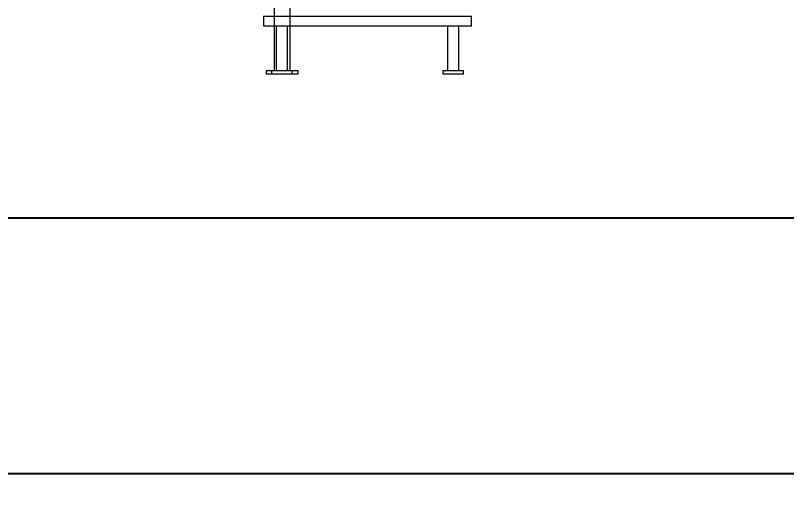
# Model space of a CAD drawing. Header units: millimetres. Extents: x -2500 to 58855, y -53268 to 6837.
# Drawn here: x 42717 to 47535, y -2650 to 365 of the extents above; entities that cross this region are included whole.
import ezdxf

# ---------------------------------------------------------------- set-up
doc = ezdxf.new("R2010")
doc.units = ezdxf.units.MM
doc.layers.add('COTAS_P', color=1, linetype='Continuous', lineweight=0)
doc.layers.add('lateral_secador', color=7, linetype='Continuous', lineweight=0)
doc.dimstyles.new('R19_100', dxfattribs={"dimtxt": 250, "dimasz": 150, "dimexe": 150, "dimexo": 80, "dimgap": 100, "dimtad": 1, "dimtih": 1, "dimtoh": 1, "dimdsep": 46, "dimcen": 0.09, "dimadec": 0, "dimazin": 0, "dimtfac": 1, "dimtdec": 4, "dimtofl": 0, "dimtmove": 0, "dimatfit": 3, "dimfxl": 1, "dimtolj": 1, "dimtzin": 0, "dimarcsym": 0})

# ---------------------------------------------------------------- blocks, each defined once
blk = doc.blocks.new('*D22')
at = {"layer": 'COTAS_P', "color": 0, "lineweight": -2, "transparency": 16777216}
for p, q in [((37717.1, -80), (37717.1, -1050)), ((57717.1, -80), (57717.1, -1050)), ((37867.1, -900), (57567.1, -900))]:
    blk.add_line(p, q, dxfattribs=at)
at = {"layer": 'COTAS_P', "color": 0, "transparency": 16777216}
for points in [[(37867.1, -875), (37867.1, -925), (37717.1, -900)], [(57567.1, -875), (57567.1, -925), (57717.1, -900)]]:
    blk.add_solid(points, dxfattribs=at)
at = {"layer": 'Defpoints', "color": 0, "transparency": 16777216}
for p in [(37717.1, 0), (57717.1, 0), (57717.1, -900)]:
    blk.add_point(p, dxfattribs=at)
blk = doc.blocks.new('*D24')
at = {"layer": 'COTAS_P', "color": 0, "lineweight": -2, "transparency": 16777216}
for p, q in [((112.7, -80), (112.7, -2650)), ((58855.1, -80), (58855.1, -2650)), ((262.7, -2500), (58705.1, -2500))]:
    blk.add_line(p, q, dxfattribs=at)
at = {"layer": 'COTAS_P', "color": 0, "transparency": 16777216}
for points in [[(262.7, -2475), (262.7, -2525), (112.7, -2500)], [(58705.1, -2475), (58705.1, -2525), (58855.1, -2500)]]:
    blk.add_solid(points, dxfattribs=at)
at = {"layer": 'Defpoints', "color": 0, "transparency": 16777216}
for p in [(112.7, 0), (58855.1, 0), (58855.1, -2500)]:
    blk.add_point(p, dxfattribs=at)

msp = doc.modelspace()

# ---------------------------------------------------------------- linework, layer by layer
at = {"layer": 'lateral_secador'}
for p, q in [((44333.783, 610), (44333.783, 20)), ((44433.783, 20), (44433.783, 610)), ((44267.116, 360), (45567.116, 360)), ((44267.116, 360), (44267.116, 300)), ((45567.116, 300), (45567.116, 360)), ((44267.116, 300), (45567.116, 300)), ((44347.116, 300), (44417.116, 300)), ((44347.116, 300), (44347.116, 20)), ((44417.116, 20), (44417.116, 300)), ((45417.116, 300), (45487.116, 300)), ((45417.116, 300), (45417.116, 20)), ((45487.116, 20), (45487.116, 300)), ((44283.783, 20), (44483.783, 20)), ((44283.783, 20), (44283.783, 0)), ((44283.783, 0), (44483.783, 0)), ((44317.116, 20), (44447.116, 20)), ((44317.116, 20), (44317.116, 0)), ((44317.116, 0), (44447.116, 0)), ((44333.783, 20), (44433.783, 20)), ((44347.116, 20), (44417.116, 20)), ((44447.116, 0), (44447.116, 20)), ((44483.783, 0), (44483.783, 20)), ((45387.116, 20), (45517.116, 20)), ((45387.116, 20), (45387.116, 0)), ((45387.116, 0), (45517.116, 0)), ((45417.116, 20), (45487.116, 20)), ((45517.116, 0), (45517.116, 20))]:
    msp.add_line(p, q, dxfattribs=at)

# ---------------------------------------------------------------- dimensions: what is measured, and where the dimension line sits
at = {"layer": 'COTAS_P'}
for p1, p2, distance, picture, middle in [((112.7, 0), (58855.116, 0), -2500, '*D24', (29483.908, -2500)), ((37717.116, 0), (57717.116, 0), -900, '*D22', (47717.116, -900))]:
    dim = msp.add_aligned_dim(p1=p1, p2=p2, distance=distance, text='<> P', dimstyle='R19_100', dxfattribs=at)
    dim.commit()
    dim.dimension.update_dxf_attribs({"geometry": picture, "text_midpoint": middle})

doc.saveas('drawing.dxf')
